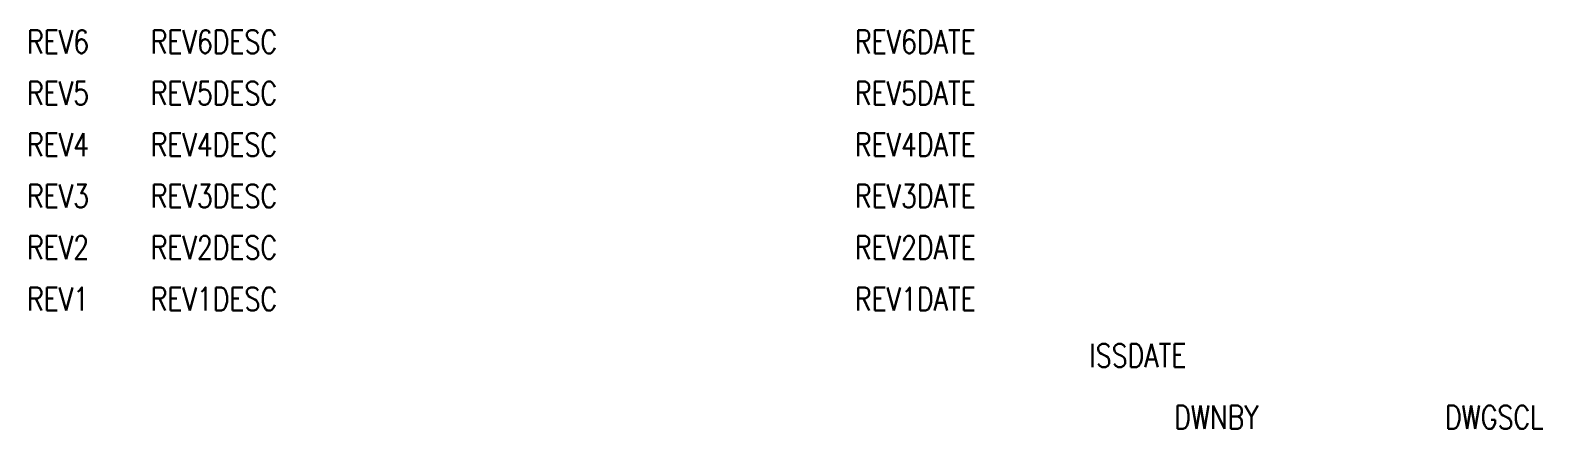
# Model space of a CAD drawing. Header units: inches. Extents: x 8.53 to 14.65, y -0.52 to 1.09.
import ezdxf
from ezdxf.enums import TextEntityAlignment as Align

# ---------------------------------------------------------------- set-up
doc = ezdxf.new("R2010")
doc.units = ezdxf.units.IN
doc.header["$LTSCALE"] = 96
doc.header["$MEASUREMENT"] = 0
doc.styles.add('RomanS', font='romans.shx', dxfattribs={"width": 0.8})

msp = doc.modelspace()

# ---------------------------------------------------------------- texts
at = {"color": 2, "style": 'RomanS', "width": 0.8}
for tag, p in [('REV6', (8.6459, 1.0446)), ('REV6DATE', (12.1146, 1.0446)), ('REV5', (8.6459, 0.8363)), ('REV5DATE', (12.1146, 0.8363)), ('REV4', (8.6459, 0.6279)), ('REV4DATE', (12.1146, 0.6279)), ('REV3', (8.6459, 0.4196)), ('REV3DATE', (12.1146, 0.4196)), ('REV2', (8.6459, 0.2113)), ('REV2DATE', (12.1146, 0.2113)), ('REV1', (8.6459, 0.0029)), ('REV1DATE', (12.1146, 0.0029))]:
    msp.add_attdef(tag, text='', height=0.0938, dxfattribs=at).set_placement(p, align=Align.MIDDLE_CENTER)
for tag, p in [('REV6DESC', (9.0209, 1.0446)), ('REV5DESC', (9.0209, 0.8363)), ('REV4DESC', (9.0209, 0.6279)), ('REV3DESC', (9.0209, 0.4196)), ('REV2DESC', (9.0209, 0.2113)), ('REV1DESC', (9.0209, 0.0029))]:
    msp.add_attdef(tag, text='', height=0.0938, dxfattribs=at).set_placement(p, align=Align.MIDDLE_LEFT)
for tag, p in [('ISSDATE', (12.8193, -0.2731)), ('DWNBY', (13.1627, -0.5231)), ('DWGSCL', (14.2582, -0.5231))]:
    msp.add_attdef(tag, p, '', height=0.0938, dxfattribs=at)

doc.saveas('drawing.dxf')
